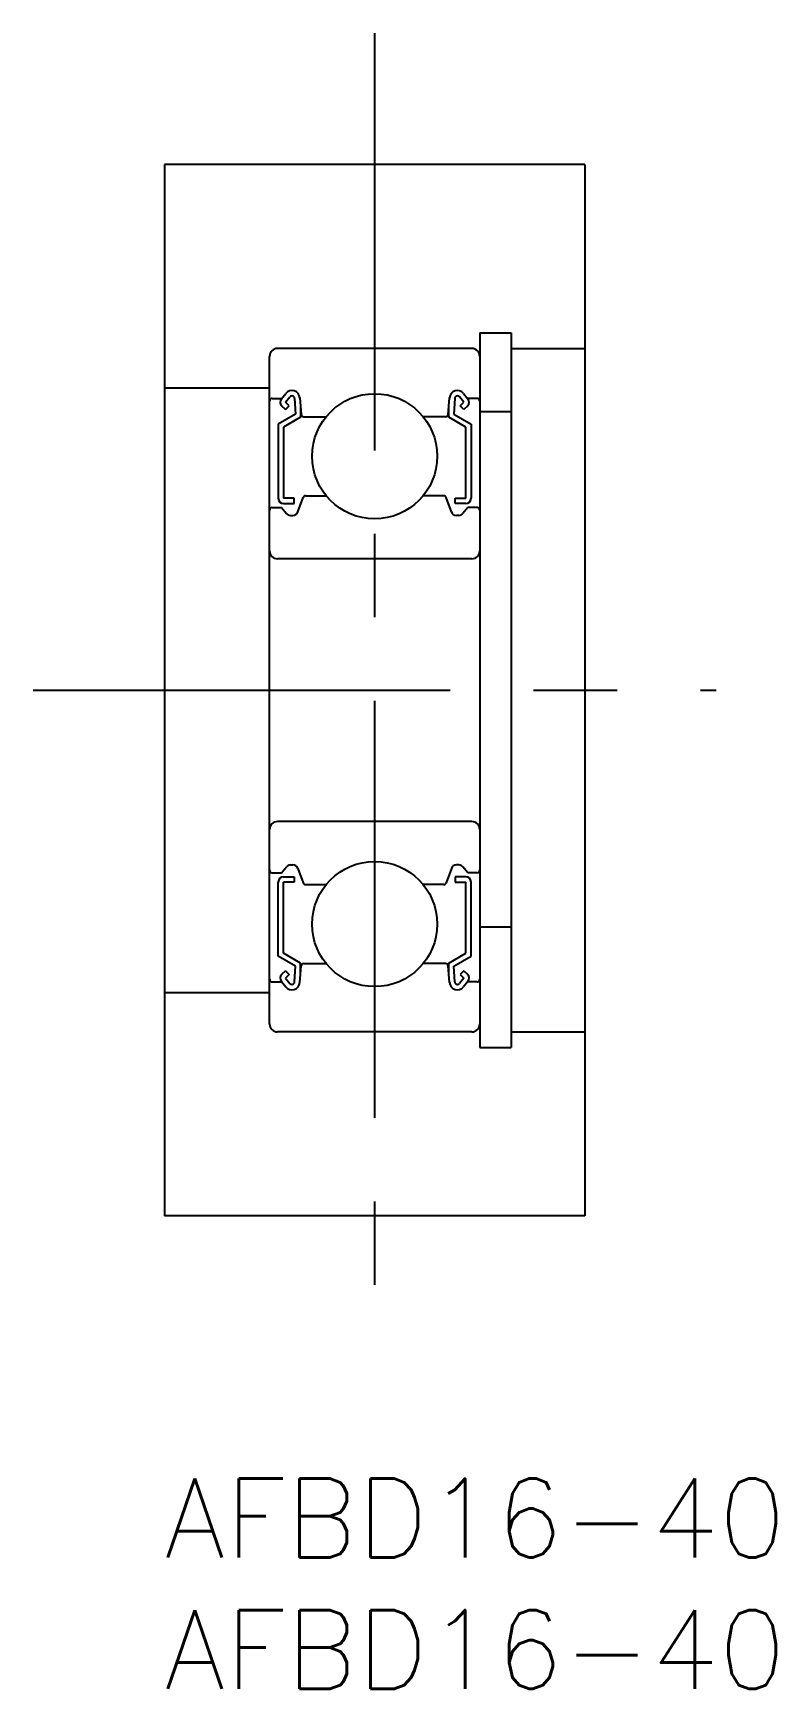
# Model space of a CAD drawing. Extents: x -5 to 23.3, y -8 to 55.
import ezdxf

# ---------------------------------------------------------------- set-up
doc = ezdxf.new("R2010")
doc.units = 0
doc.header["$LTSCALE"] = 0.5
doc.linetypes.add('CENTER', pattern=[50.8, 31.75, -6.35, 6.35, -6.35])
for name, color, linetype in [('MSM_CENTER', 1, 'CENTER'), ('MSM_CONTINUOUS', 7, 'CONTINUOUS'), ('MSM_PART_NUMBER', 7, 'CONTINUOUS')]:
    doc.layers.add(name, color=color, linetype=linetype)
doc.styles.get("Standard").update_dxf_attribs({"font": 'txt.shx', "height": 3, "bigfont": 'bigfont.shx'})

msp = doc.modelspace()

# ---------------------------------------------------------------- linework, layer by layer
at = {"layer": 'MSM_CENTER'}
msp.add_line((8, 55), (8, 5), dxfattribs=at)
at = {"layer": 'MSM_CENTER', "linetype": 'CENTER'}
msp.add_line((-5, 30), (21, 30), dxfattribs=at)
at = {"layer": 'MSM_CONTINUOUS', "linetype": 'CONTINUOUS'}
for p, q in [((16, 50), (0, 50)), ((0, 50), (0, 10)), ((16, 50), (16, 10)), ((12, 43.6), (13.2, 43.6)), ((12, 43.6), (12, 16.4)), ((13.2, 43.6), (13.2, 16.4)), ((11.7, 43), (4.3, 43)), ((13.2, 43), (16, 43)), ((4, 17.3), (4, 42.7)), ((0, 41.5), (4, 41.5)), ((4.1, 41.1), (4.46, 41.1)), ((4.448, 41.086), (4.619, 41.291)), ((4.602, 40.958), (4.772, 41.16)), ((4.743, 40.817), (4.602, 40.958)), ((4.948, 41.101), (4.981, 40.501)), ((5.148, 41.124), (5.203, 40.491)), ((10.797, 40.491), (10.852, 41.124)), ((11.052, 41.101), (11.019, 40.501)), ((11.398, 40.958), (11.228, 41.16)), ((11.257, 40.817), (11.398, 40.958)), ((11.381, 41.291), (11.552, 41.086)), ((11.9, 41.1), (11.54, 41.1)), ((4.981, 40.501), (4.331, 40.125)), ((4.602, 40.675), (4.46, 40.816)), ((5.181, 40.385), (4.531, 40.01)), ((4.602, 40.675), (4.743, 40.817)), ((5.181, 40.746), (5.181, 40.385)), ((5.303, 40.4), (6.151, 40.4)), ((10.697, 40.4), (9.849, 40.4)), ((10.819, 40.385), (10.819, 40.746)), ((11.469, 40.01), (10.819, 40.385)), ((11.019, 40.501), (11.669, 40.125)), ((11.398, 40.675), (11.257, 40.817)), ((11.54, 40.816), (11.398, 40.675)), ((12, 40.6), (13.2, 40.6)), ((4.331, 40.125), (4.331, 37.3)), ((4.531, 40.01), (4.531, 37.3)), ((11.469, 37.3), (11.469, 40.01)), ((11.669, 40.125), (11.669, 37.3)), ((4.931, 37.3), (4.531, 37.3)), ((4.931, 37.1), (4.931, 37.3)), ((5.079, 36.782), (5.28, 37.334)), ((5.374, 37.4), (6.151, 37.4)), ((10.626, 37.4), (9.849, 37.4)), ((10.921, 36.782), (10.72, 37.334)), ((11.069, 37.1), (11.069, 37.3)), ((11.069, 37.3), (11.469, 37.3)), ((4.1, 36.95), (4.45, 36.95)), ((4.45, 36.95), (4.642, 36.721)), ((4.531, 37.1), (4.931, 37.1)), ((4.795, 36.65), (4.891, 36.65)), ((11.469, 37.1), (11.069, 37.1)), ((11.205, 36.65), (11.109, 36.65)), ((11.55, 36.95), (11.358, 36.721)), ((11.9, 36.95), (11.55, 36.95)), ((11.7, 35), (4.3, 35)), ((11.7, 25), (4.3, 25)), ((4.795, 23.35), (4.891, 23.35)), ((11.205, 23.35), (11.109, 23.35)), ((4.1, 23.05), (4.45, 23.05)), ((4.331, 19.875), (4.331, 22.7)), ((4.45, 23.05), (4.642, 23.279)), ((4.531, 22.9), (4.931, 22.9)), ((4.531, 19.99), (4.531, 22.7)), ((4.931, 22.7), (4.531, 22.7)), ((4.931, 22.9), (4.931, 22.7)), ((5.079, 23.218), (5.28, 22.666)), ((10.921, 23.218), (10.72, 22.666)), ((11.469, 22.9), (11.069, 22.9)), ((11.069, 22.9), (11.069, 22.7)), ((11.069, 22.7), (11.469, 22.7)), ((11.55, 23.05), (11.358, 23.279)), ((11.469, 19.99), (11.469, 22.7)), ((11.9, 23.05), (11.55, 23.05)), ((11.669, 19.875), (11.669, 22.7)), ((5.374, 22.6), (6.151, 22.6)), ((10.626, 22.6), (9.849, 22.6)), ((12, 21), (13.2, 21)), ((4.981, 19.499), (4.331, 19.875)), ((5.181, 19.615), (4.531, 19.99)), ((5.181, 19.254), (5.181, 19.615)), ((5.303, 19.6), (6.151, 19.6)), ((10.697, 19.6), (9.849, 19.6)), ((10.819, 19.615), (11.469, 19.99)), ((10.819, 19.254), (10.819, 19.615)), ((11.019, 19.499), (11.669, 19.875)), ((4.1, 18.9), (4.46, 18.9)), ((4.448, 18.914), (4.619, 18.709)), ((4.602, 19.325), (4.46, 19.184)), ((4.602, 19.325), (4.743, 19.183)), ((4.743, 19.183), (4.602, 19.042)), ((4.602, 19.042), (4.772, 18.84)), ((4.948, 18.899), (4.981, 19.499)), ((5.148, 18.876), (5.203, 19.509)), ((10.852, 18.876), (10.797, 19.509)), ((11.052, 18.899), (11.019, 19.499)), ((11.398, 19.042), (11.228, 18.84)), ((11.398, 19.325), (11.257, 19.183)), ((11.257, 19.183), (11.398, 19.042)), ((11.552, 18.914), (11.381, 18.709)), ((11.398, 19.325), (11.54, 19.184)), ((11.9, 18.9), (11.54, 18.9)), ((0, 18.5), (4, 18.5)), ((11.7, 17), (4.3, 17)), ((12, 16.4), (13.2, 16.4)), ((13.2, 17), (16, 17)), ((16, 10), (0, 10))]:
    msp.add_line(p, q, dxfattribs=at)
for centre in [(8, 38.9), (8, 21.1)]:
    msp.add_circle(centre, 2.381, dxfattribs=at)
for centre, radius, start, end in [((4.3, 42.7), 0.3, 90, 180), ((11.7, 42.7), 0.3, 0, 90), ((4.1, 41), 0.1, 90, 180), ((4.602, 40.958), 0.2, 140.13695, 225.00202), ((4.849, 41.098), 0.3, 4.93539, 140.13695), ((4.849, 41.096), 0.1, 3.10166, 139.95027), ((11.151, 41.098), 0.3, 39.86305, 175.06461), ((11.151, 41.096), 0.1, 40.04973, 176.89834), ((11.398, 40.958), 0.2, 314.99798, 39.86305), ((11.9, 41), 0.1, 0, 90), ((5.303, 40.5), 0.1, 184.93539, 270), ((10.697, 40.5), 0.1, 270, 355.06461), ((4.531, 37.3), 0.2, 180, 270), ((5.374, 37.3), 0.1, 90, 159.99156), ((10.626, 37.3), 0.1, 20.00844, 90), ((11.469, 37.3), 0.2, 270, 0), ((4.1, 36.85), 0.1, 90, 180), ((4.795, 36.85), 0.2, 219.97618, 270), ((4.891, 36.85), 0.2, 270, 339.99156), ((11.109, 36.85), 0.2, 200.00844, 270), ((11.205, 36.85), 0.2, 270, 320.02382), ((11.9, 36.85), 0.1, 0, 90), ((4.3, 35.3), 0.3, 180, 270), ((11.7, 35.3), 0.3, 270, 0), ((4.3, 24.7), 0.3, 90, 180), ((11.7, 24.7), 0.3, 0, 90), ((4.795, 23.15), 0.2, 90, 140.02382), ((4.891, 23.15), 0.2, 20.00844, 90), ((11.109, 23.15), 0.2, 90, 159.99156), ((11.205, 23.15), 0.2, 39.97618, 90), ((4.1, 23.15), 0.1, 180, 270), ((4.531, 22.7), 0.2, 90, 180), ((11.469, 22.7), 0.2, 0, 90), ((11.9, 23.15), 0.1, 270, 0), ((5.374, 22.7), 0.1, 200.00844, 270), ((10.626, 22.7), 0.1, 270, 339.99156), ((5.303, 19.5), 0.1, 90, 175.06461), ((10.697, 19.5), 0.1, 4.93539, 90), ((4.1, 19), 0.1, 180, 270), ((4.602, 19.042), 0.2, 134.99798, 219.86305), ((11.398, 19.042), 0.2, 320.13695, 45.00202), ((11.9, 19), 0.1, 270, 0), ((4.849, 18.902), 0.3, 219.86305, 355.06461), ((4.849, 18.904), 0.1, 220.04973, 356.89834), ((11.151, 18.902), 0.3, 184.93539, 320.13695), ((11.151, 18.904), 0.1, 183.10166, 319.95027), ((4.3, 17.3), 0.3, 180, 270), ((11.7, 17.3), 0.3, 270, 0)]:
    msp.add_arc(centre, radius, start, end, dxfattribs=at)

# ---------------------------------------------------------------- texts
at = {"layer": 'MSM_PART_NUMBER'}
for p in [(0, -3), (0, -8)]:
    msp.add_text('AFBD16-40', height=3, dxfattribs=at).set_placement(p)

doc.saveas('drawing.dxf')
